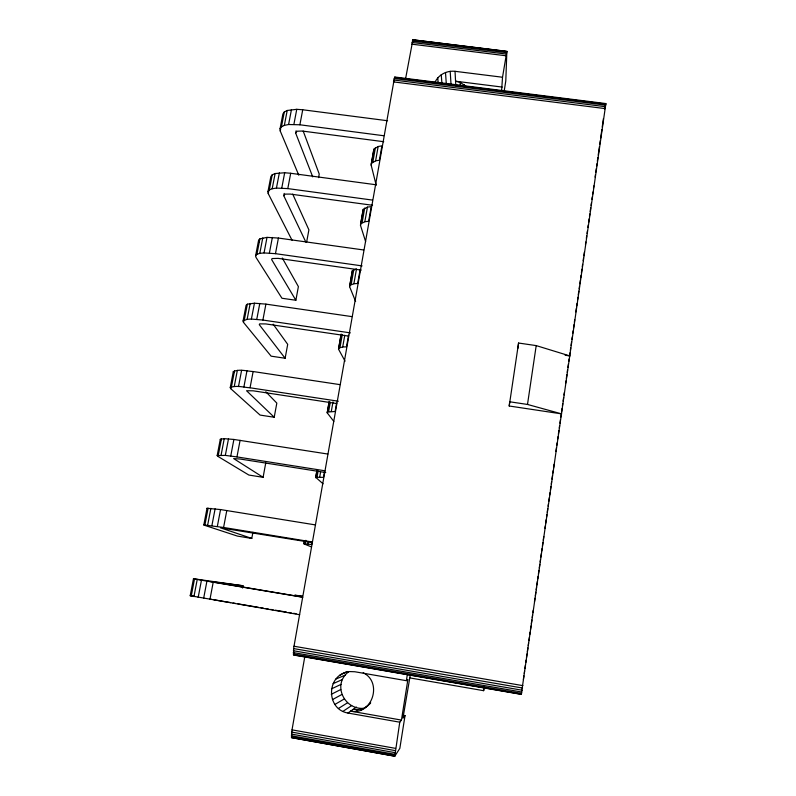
<?xml version="1.0" encoding="UTF-8"?>
<svg xmlns="http://www.w3.org/2000/svg" width="796" height="796" viewBox="0 0 796 796"><rect width="100%" height="100%" fill="white"/><g stroke="black" fill="none" stroke-linecap="round" stroke-linejoin="round"><path stroke-width="1.19" d="M402.607 715.186L405.035 715.614L402.965 718.201L409.791 677.893L483.65 690.679L484.018 686.888M605.796 104.087L605.796 103.56L394.866 77.023L394.527 77.501L293.595 648.581L293.734 655.048L521.31 694.391L605.796 104.087L394.527 77.501M333.813 421.412L327.226 412.855L329.136 401.483M501.609 90.724L502.525 77.242L506.863 51.332L412.895 39.8L405.472 79.321M363.722 708.341C343.852 709.833 332.061 684.082 348.728 671.725C326.131 674.749 325.743 709.306 347.932 713.037L399.751 722.191L401.443 720.091L407.91 679.426L406.358 680.689L354.827 671.754L349.563 671.565L344.429 672.789L339.773 675.336M405.035 715.614L399.841 748.349L394.786 756.2L291.525 737.633L292.023 729.862L304.838 656.382M345.056 361.185L338.529 349.185L341.056 334.27M394.786 756.2L399.751 722.191M355.623 301.435L349.603 286.689L352.339 270.65L356.509 268.869L353.882 283.744L349.723 285.416M352.339 270.65L349.603 286.689M365.613 241.586L360.488 225.358L360.638 223.835L363.215 209.348L367.434 207.119L371.215 206.632L368.638 221.278L364.847 221.716L360.638 223.835M363.215 209.348L360.488 225.358M376.16 185.09L371.165 165.15L371.364 163.399L373.891 149.17L378.15 146.514L381.931 145.857L379.394 160.225L375.613 160.842L371.364 163.399M373.891 149.17L371.165 165.15M509.211 406L509.709 401.781L527.499 404.448L561.687 413.89L509.211 406L518.564 343.036L536.206 345.603L569.956 355.951L565.11 355.245M517.898 348.359L518.564 343.036M523.37 679.525L523.887 675.874M524.236 673.446L524.584 671.018M524.922 668.59L525.45 664.939M525.798 662.511L526.136 660.083M526.484 657.655L527.012 654.004M527.35 651.576L527.877 647.934M528.226 645.506L528.564 643.078M528.912 640.641L529.44 636.999M529.778 634.571L530.126 632.143M530.474 629.716L530.992 626.064M531.34 623.636L531.867 619.994M532.206 617.567L532.554 615.129M532.902 612.701L533.25 610.273M534.454 601.856L534.972 598.224M535.32 595.806L535.837 592.174M536.176 589.756L536.524 587.329M536.872 584.911L537.39 581.279M537.738 578.861L538.076 576.443M538.424 574.025L538.942 570.394M539.29 567.976L539.807 564.344M540.156 561.926L540.494 559.508M540.842 557.081L541.36 553.459M541.708 551.031L542.046 548.613M542.394 546.195L542.912 542.564M543.26 540.146L543.777 536.514M544.962 528.245L545.31 525.798M545.658 523.34L546.185 519.649M546.534 517.201L546.882 514.743M547.24 512.286L547.757 508.604M548.116 506.147L548.464 503.689M548.812 501.231L549.34 497.55M549.688 495.092L550.046 492.634M550.394 490.177L550.922 486.495M551.27 484.038L551.618 481.58M551.966 479.132L552.494 475.441M552.842 472.983L553.2 470.535M553.548 468.078L554.076 464.386M555.936 451.352L556.454 447.68M556.812 445.233L557.16 442.785M557.678 439.103L558.036 436.656M558.384 434.208L558.901 430.536M559.26 428.079L559.608 425.631M559.956 423.183L560.483 419.512M560.832 417.054L561.18 414.607M561.528 412.159L562.056 408.487M562.404 406.04L562.752 403.582M563.1 401.134L563.628 397.463M563.976 395.015L564.324 392.557M565.638 383.354L565.986 380.906M566.334 378.458L566.861 374.797M567.21 372.349L567.558 369.901M567.906 367.463L568.434 363.792M568.782 361.344L569.13 358.906M569.478 356.459L570.006 352.787M570.354 350.349L570.702 347.902M571.05 345.454L571.568 341.792M571.926 339.345L572.274 336.897M572.792 333.235L573.14 330.788M573.488 328.34L574.015 324.678M574.364 322.231L574.712 319.783M575.836 311.942L576.354 308.281M576.702 305.843L577.05 303.405M577.578 299.744L577.926 297.296M578.274 294.858L578.792 291.197M579.14 288.759L579.488 286.311M579.836 283.874L580.364 280.212M580.712 277.764L581.06 275.326M581.408 272.889L581.926 269.227M582.274 266.779L582.622 264.342M583.15 260.68L583.498 258.242M583.846 255.795L584.373 252.133M585.468 244.432L585.816 241.994M586.344 238.332L586.692 235.895M587.04 233.457L587.388 231.019M587.906 227.357L588.254 224.92M588.602 222.482L589.13 218.82M589.468 216.383L589.816 213.945M590.164 211.497L590.692 207.846M591.04 205.408L591.388 202.96M591.906 199.308L592.254 196.871M592.602 194.423L592.95 191.985M593.478 188.334L593.826 185.886M595.08 177.1L595.428 174.662M595.776 172.225L596.294 168.563M596.642 166.125L596.99 163.687M597.338 161.25L597.866 157.588M598.214 155.15L599.428 146.613M599.776 144.175L600.303 140.514M600.652 138.076L601.866 129.549M602.214 127.101L603.438 118.574M483.65 690.679L484.147 687.366M527.499 404.448L536.206 345.603M406.358 680.689L407.273 674.968M409.791 677.893L410.308 674.61M504.107 91.58L505.788 80.973L506.863 51.332M312.072 542.235L311.664 544.534L303.903 543.708L304.311 541.429M324.579 471.282L323.504 477.361L315.684 477.272L323.037 483.799M336.589 403.144L335.116 411.482L327.246 412.099M348.558 335.176L346.499 346.867L342.708 346.957L338.589 348.16M360.1 269.705L357.673 283.475L353.882 283.744M315.684 477.272L316.758 471.262M311.475 546.942L303.982 543.907L304.42 541.469M315.723 477.759L316.997 470.575M327.226 412.855L329.106 402.288M338.529 349.185L341.185 334.201M305.226 543.748L305.833 540.315M317.047 477.033L318.111 470.993M328.639 411.592L330.32 402.119M340.011 347.394L342.28 334.618M351.175 284.411L353.802 269.585M362.13 222.601L364.707 208.045M372.876 161.926L375.404 147.638M307.863 544.026L308.271 541.738M319.703 477.063L320.559 472.217M331.315 411.383L332.997 401.88M342.708 346.957L344.767 335.295M364.847 221.716L367.434 207.119M375.613 160.842L378.15 146.514M242.601 588.045L243.019 585.757L193.468 578.732L190.204 595.716L299.674 614.711M315.425 524.912L220.552 509.569L207.02 508.286L203.816 524.932L204.443 525.27L237.417 536.086L251.785 538.434L252.909 532.335M327.843 454.048L233.895 439.452L224.243 438.656L220.303 439.273L217.169 455.571L217.716 456.277L248.85 475.043L263.098 477.311L265.755 462.914M340.011 384.637L253.128 371.533C246.71 371.205 239.347 368.707 233.318 371.623L230.243 387.602L230.721 388.647L260.073 415.074L274.212 417.253L276.829 403.114L265.804 391.751M351.931 316.619L265.904 304.122L254.431 303.206L247.337 304.181L246.083 305.306L243.069 320.977L243.476 322.35L271.108 356.16L285.127 358.25L287.704 344.35L273.157 324.181M363.673 249.974L278.421 238.054L267.018 237.377L259.894 238.86L258.591 240.292L255.635 255.655L255.974 257.347L281.953 298.251L295.863 300.261L298.391 286.61L282.301 258.013M306.639 242.054L308.898 229.845L292.699 194.095M318.559 177.647L319.226 174.045L303.216 131.111M305.883 242.163L283.764 195.707L284.202 193.398M312.738 176.871L295.664 133.081L296.092 130.813M209.935 599.497L213.209 582.214L302.679 597.249M203.816 524.932L223.586 527.469L226.79 510.535M217.169 455.571L225.328 455.402L236.959 456.914L240.094 440.327M230.243 387.602C236.382 384.975 243.616 387.423 250.053 387.781L253.128 371.533M243.069 320.977L247.148 319.276L251.397 319.067L262.889 320.052L265.904 304.122M255.635 255.655L256.929 254.302L259.795 253.367L264.043 252.929L275.466 253.665L278.421 238.054M292.052 240.253L268.232 193.597L267.963 191.597L269.307 189.946L272.192 188.742L276.441 188.095L287.794 188.592L290.699 173.279L376.339 184.801M298.798 175.21L280.262 131.061L280.053 128.773L281.436 126.833L284.351 125.38L288.6 124.514L299.883 124.783L302.729 109.768L387.562 120.743M193.935 596.612L197.229 579.458L213.209 582.214M207.656 525.141L210.88 508.336M221.089 455.123L224.243 438.656M234.253 386.508L237.347 370.379M247.148 319.276L250.183 303.465M259.795 253.367L262.77 237.865M272.192 188.742L275.108 173.548L284.679 172.752L290.699 173.279M284.351 125.38L287.207 110.475L296.759 109.321L302.729 109.768M198.174 597.428L201.458 580.204M211.885 525.678L215.119 508.813M225.328 455.402L228.492 438.885M238.492 386.548L241.596 370.359M251.397 319.067L254.431 303.206M264.043 252.929L267.018 237.377M276.441 188.095L279.366 172.841M288.6 124.514L291.465 109.559M203.627 598.413L206.92 581.15M217.328 526.474L220.552 509.569M230.74 456.009L233.895 439.452M243.884 386.985L246.979 370.747M256.77 319.335L259.795 303.425M269.396 253.038L272.361 237.437M281.774 188.035L284.679 172.752M293.903 124.305L296.759 109.321M267.963 191.597L270.859 176.533L272.212 174.812L275.108 173.548M280.053 128.773L282.888 113.997L284.291 111.987L287.207 110.475M230.721 388.647L231.158 386.378M243.476 322.35L243.934 319.952M268.232 193.597L268.68 191.289M280.262 131.061L280.699 128.793M191.229 596.035L194.513 578.961L193.468 578.732M204.91 524.882L208.124 508.156M218.303 455.183L221.457 438.795M231.437 386.876L234.531 370.817M244.312 319.922L247.337 304.181M256.929 254.302L259.894 238.86M269.307 189.946L272.212 174.812M281.436 126.833L284.291 111.987M604.423 108.972L605.796 103.56M401.443 720.091L350.648 711.127C372.299 715.604 382.876 682.122 363.195 672.799M435.213 81.829C438.765 74.545 447.063 70.396 455.033 71.312L502.525 77.242M365.493 707.614L369.911 703.803M360.896 710.132L367.662 705.952M369.304 703.943L370.697 702.888M355.832 711.325L358.18 709.604L363.155 708.43M347.932 713.037L356.429 707.057M342.887 711.415L351.693 705.545M338.419 708.5L347.494 702.808M334.847 704.48L344.141 699.037M332.41 699.634L341.842 694.51M331.265 694.311L340.768 689.515M331.494 688.858L340.977 684.401M333.076 683.645L342.449 679.515M335.902 679.038L345.096 675.197M344.429 672.789L347.683 671.496M190.204 595.716L190.901 595.687M353.096 709.405L358.18 709.604M192.105 595.776L194.513 595.945M302.291 596.035L294.769 595.209L302.49 596.602M505.719 51.312L412.895 39.8M412.607 40.188L506.714 51.74M412.278 41.093L506.495 52.665M411.94 42.447L506.236 54.038M411.602 44.148L505.948 55.76M502.196 87.072L455.561 81.212L460.128 82.376L465.839 86.187M461.72 86.127L464.177 86.436M467.869 86.893L470.327 87.212M594.483 102.833L596.94 103.152M394.159 78.515L605.686 105.162M393.771 80.008L605.497 106.704M393.403 81.879L605.239 108.614M243.019 585.757L210.303 581.528L302.649 597.1M299.883 124.783L383.672 135.728M383.742 141.708L302.221 131.032L297.087 131.211L295.664 133.081M287.794 188.592L372.399 200.075M372.548 205.278L290.311 194.085L285.147 194.115L283.764 195.707M275.466 253.665L362.12 265.894M361.215 270.113L278.162 258.372L272.013 258.561L271.645 259.566L295.863 300.261M262.889 320.052L350.379 332.877M348.449 336.071L265.784 323.932L259.615 323.873L259.277 324.668L285.127 358.25M250.053 387.781L338.35 401.214M336.559 403.512L253.148 390.816L246.541 390.736L274.212 417.253M236.959 456.914L324.897 470.784M325.753 472.545L240.253 459.043L233.656 458.586L263.098 477.311M223.586 527.469L312.42 541.996M312.251 542.603L220.502 527.818L251.785 538.434M213.676 599.736L230.641 602.612M233.059 603.03L235.487 603.438M237.904 603.846L258.511 607.338M260.939 607.746L263.357 608.164M265.784 608.572L268.202 608.98M270.63 609.398L273.058 609.806M275.476 610.214L286.381 612.064M288.809 612.472L291.227 612.89M293.654 613.298L296.082 613.706M293.963 646.233L522.912 685.645M293.595 648.581L522.564 688.033M293.346 650.74L522.216 690.222M293.226 652.581L521.897 692.062M293.256 653.974L521.629 693.425M293.435 654.81L521.43 694.221M292.023 729.862L395.572 748.379M291.674 732.081L395.234 750.618M209.786 599.05L211.597 599.378M291.445 734.091L394.955 752.638M291.336 735.763L394.766 754.31M291.366 736.967L394.677 755.503M291.525 737.633L394.677 756.15M194.513 578.961L197.229 579.458M394.866 77.023L395.343 77.769M207.02 508.286L207.627 508.714M220.303 439.273L220.84 440.049M233.318 371.623L233.785 372.747M258.591 240.292L258.919 242.054M437.74 77.918L438.168 82.824M441.243 74.724L441.929 83.371M445.491 72.466L446.287 83.63M450.198 71.312L451.024 84.446M455.033 71.312L455.81 85.679M460.128 82.376L460.277 85.719M464.187 84.615L464.277 86.834"/></g></svg>
